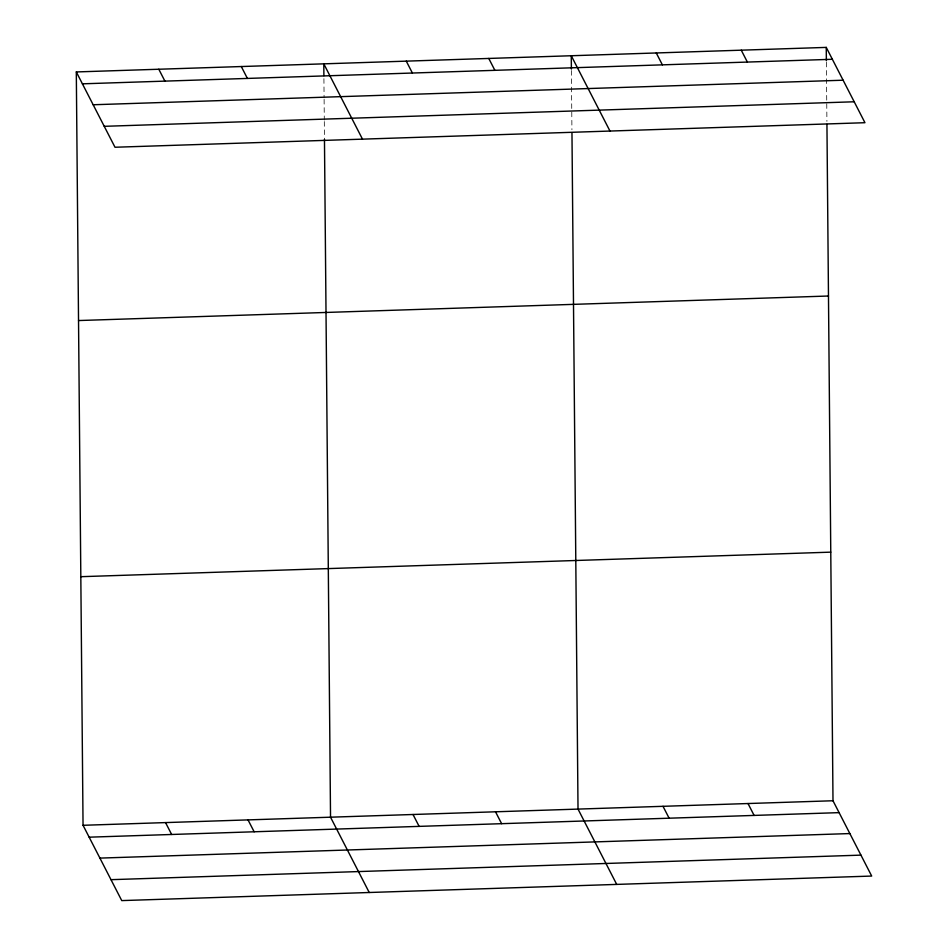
<?xml version="1.0" encoding="UTF-8"?>
<svg xmlns="http://www.w3.org/2000/svg" width="948" height="948" viewBox="0 0 948 948"><rect width="100%" height="100%" fill="white"/><g stroke="black" fill="none" stroke-linecap="round" stroke-linejoin="round"><path stroke-width="0.71" stroke-dasharray="4.74 3.56" d="M826.383 62.201L826.917 121.391M571.407 70.543L571.928 129.734M323.92 78.637L324.086 97.881M324.109 99.362L324.287 120.076M324.299 121.557L324.465 139.309"/><path stroke-width="1.42" d="M76.302 71.941L826.253 47.4L864.955 122.707L115.004 147.248L76.302 71.941L83.045 825.293L121.747 900.6L871.698 876.059L832.996 800.752L826.94 124.354M82.405 83.827L832.356 59.286M93.165 104.754L843.116 80.213M104.244 126.321L854.195 101.78M78.53 320.554L828.481 296.013M80.817 576.692L830.768 552.151M83.045 825.293L832.996 800.752M89.159 837.179L839.11 812.637M99.907 858.106L849.858 833.565M110.987 879.673L860.938 855.132M741.265 50.185L747.368 62.07M656.265 52.958L662.368 64.843M609.967 131.049L571.265 55.742L571.395 69.062M488.777 58.444L494.88 70.33M406.277 61.146L412.392 73.032M748.008 803.537L754.11 815.422M362.48 139.143L323.789 63.848L323.896 75.686M663.008 806.321L669.122 818.207M241.29 66.538L247.392 78.423M616.71 884.401L578.019 809.094L571.964 132.696M158.802 69.24L164.905 81.125M495.52 811.796L501.622 823.682M413.02 814.498L419.135 826.383M369.234 892.506L330.532 817.2L324.465 139.309M248.032 819.902L254.147 831.787M165.544 822.603L171.647 834.477M826.253 47.4L826.372 60.719"/></g></svg>
